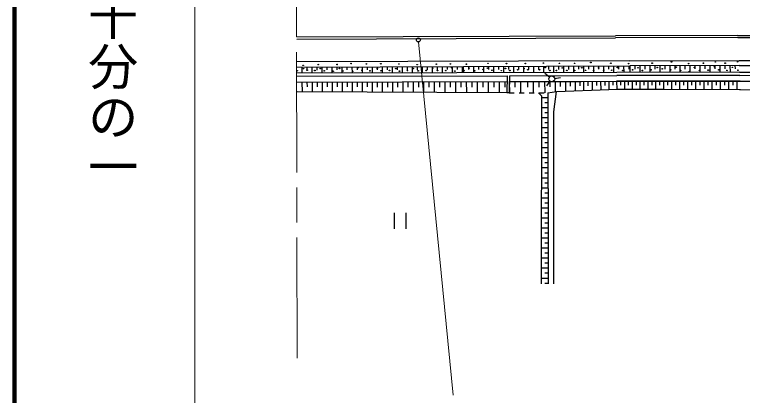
# Model space of a CAD drawing. Units: millimetres, scale not verified. Extents: x 40000 to 680000, y 20000 to 380000.
# Drawn here: x 40000 to 112636, y 240692 to 278655 of the extents above; entities that cross this region are included whole.
import ezdxf
from ezdxf.enums import TextEntityAlignment as Align

# ---------------------------------------------------------------- set-up
doc = ezdxf.new("R2010")
doc.units = ezdxf.units.MM
doc.header["$LTSCALE"] = 1000
doc.linetypes.add('CHAIN', pattern=[18.5, 12, -1.5, 3.5, -1.5])
for name, color, linetype, lineweight in [('M-BGD', 7, 'Continuous', 25), ('M-BMK', 2, 'CHAIN', 13), ('M-STR-STRC', 7, 'Continuous', 13), ('M-TTL', 2, 'Continuous', 140), ('M-TTL-BAND', 7, 'Continuous', 13)]:
    doc.layers.add(name, color=color, linetype=linetype, lineweight=lineweight)
doc.styles.add('@ＭＳ ゴシック', font='')
doc.styles.get('@ＭＳ ゴシック').set_extended_font_data('@MS Gothic')

msp = doc.modelspace()

# ---------------------------------------------------------------- linework, layer by layer
at = {"layer": 'M-BGD'}
for p, q in [((68153, 276420), (99967, 276540)), ((68154, 276220), (99968, 276340)), ((112160, 276584), (99967, 276540)), ((112171, 276385), (99968, 276340)), ((112160, 276584), (277151, 276660)), ((112171, 276385), (277151, 276410)), ((101375, 274043), (68169, 273932)), ((101375, 274043), (112295, 274082)), ((112295, 274082), (258503, 274246)), ((68173, 273426), (101393, 273535)), ((68673, 273428), (68675, 272821)), ((69173, 273430), (69174, 273126)), ((69673, 273431), (69675, 272823)), ((70173, 273433), (70174, 273129)), ((70673, 273435), (70675, 272825)), ((71173, 273436), (71174, 273131)), ((71673, 273438), (71675, 272827)), ((72173, 273440), (72174, 273134)), ((72673, 273441), (72675, 272830)), ((73173, 273443), (73174, 273137)), ((73673, 273444), (73675, 272832)), ((74173, 273446), (74174, 273139)), ((74673, 273448), (74675, 272834)), ((75173, 273449), (75174, 273142)), ((75673, 273451), (75675, 272836)), ((76173, 273453), (76174, 273145)), ((76673, 273454), (76675, 272838)), ((77173, 273456), (77174, 273148)), ((77673, 273457), (77675, 272840)), ((78173, 273459), (78174, 273150)), ((78673, 273461), (78675, 272842)), ((79172, 273462), (79174, 273153)), ((79672, 273464), (79675, 272845)), ((80172, 273466), (80174, 273156)), ((80672, 273467), (80675, 272847)), ((81172, 273469), (81173, 273158)), ((81672, 273470), (81675, 272849)), ((82172, 273472), (82173, 273161)), ((82672, 273474), (82675, 272851)), ((83172, 273475), (83173, 273164)), ((83672, 273477), (83675, 272853)), ((84172, 273479), (84173, 273166)), ((84672, 273480), (84675, 272855)), ((84783, 273481), (84785, 272856)), ((85283, 273482), (85284, 273169)), ((85783, 273484), (85785, 272858)), ((86283, 273485), (86284, 273172)), ((86783, 273487), (86785, 272860)), ((87283, 273489), (87284, 273175)), ((87783, 273490), (87785, 272862)), ((88283, 273492), (88284, 273177)), ((88783, 273494), (88785, 272864)), ((89283, 273495), (89284, 273180)), ((89783, 273497), (89785, 272866)), ((90283, 273498), (90284, 273183)), ((90783, 273500), (90785, 272868)), ((91283, 273502), (91284, 273186)), ((91783, 273503), (91785, 272871)), ((92283, 273505), (92284, 273188)), ((92783, 273507), (92785, 272873)), ((93283, 273508), (93284, 273191)), ((93783, 273510), (93785, 272875)), ((94283, 273511), (94284, 273194)), ((94783, 273513), (94785, 272877)), ((95283, 273515), (95284, 273196)), ((95783, 273516), (95785, 272879)), ((96283, 273518), (96284, 273199)), ((96783, 273520), (96785, 272881)), ((97283, 273521), (97284, 273202)), ((97783, 273523), (97785, 272883)), ((98283, 273524), (98284, 273204)), ((98783, 273526), (98785, 272886)), ((99283, 273528), (99284, 273207)), ((99783, 273529), (99785, 272888)), ((100283, 273531), (100284, 273210)), ((100783, 273533), (100785, 272890)), ((101283, 273534), (101284, 273212)), ((112322, 273576), (101393, 273535)), ((101393, 273535), (101396, 272891)), ((101893, 273536), (101895, 273214)), ((102393, 273538), (102396, 272893)), ((102893, 273540), (102895, 273217)), ((103393, 273542), (103396, 272895)), ((103893, 273544), (103895, 273220)), ((104393, 273546), (104396, 272897)), ((104893, 273548), (104895, 273223)), ((105393, 273550), (105396, 272899)), ((105893, 273551), (105895, 273226)), ((106393, 273553), (106396, 272901)), ((106893, 273555), (106895, 273228)), ((107393, 273557), (107396, 272903)), ((107893, 273559), (107895, 273231)), ((108393, 273561), (108396, 272905)), ((108893, 273563), (108895, 273234)), ((109393, 273565), (109396, 272907)), ((109893, 273566), (109895, 273237)), ((110393, 273568), (110396, 272909)), ((110893, 273570), (110895, 273240)), ((111393, 273572), (111396, 272911)), ((111893, 273574), (111895, 273243)), ((112322, 273576), (127723, 273614)), ((112358, 272912), (258436, 273246)), ((100117, 272888), (68177, 272820)), ((68179, 272502), (89155, 272546)), ((89155, 272546), (89122, 270859)), ((89385, 272546), (89352, 270858)), ((89385, 272546), (100118, 272568)), ((93372, 272422), (92903, 272775)), ((112358, 272912), (100117, 272888)), ((112375, 272593), (100118, 272568)), ((112375, 272593), (118301, 272662)), ((68183, 271919), (89144, 271979)), ((68683, 271920), (68685, 270967)), ((69183, 271922), (69184, 271443)), ((69683, 271923), (69685, 270962)), ((70183, 271925), (70184, 271442)), ((70683, 271926), (70685, 270956)), ((71183, 271927), (71184, 271441)), ((71683, 271929), (71685, 270951)), ((72183, 271930), (72184, 271439)), ((72683, 271932), (72685, 270946)), ((73183, 271933), (73184, 271438)), ((73683, 271935), (73685, 270940)), ((74183, 271936), (74184, 271437)), ((74683, 271938), (74685, 270935)), ((75184, 271939), (75185, 271436)), ((75685, 271940), (75688, 270930)), ((76190, 271942), (76192, 271435)), ((76695, 271943), (76698, 270925)), ((77205, 271945), (77206, 271433)), ((77714, 271946), (77717, 270919)), ((78228, 271948), (78229, 271432)), ((78741, 271949), (78744, 270914)), ((79259, 271951), (79260, 271431)), ((79777, 271952), (79780, 270908)), ((80298, 271954), (80300, 271430)), ((80820, 271955), (80823, 270903)), ((81347, 271957), (81348, 271428)), ((81873, 271958), (81876, 270897)), ((82403, 271960), (82405, 271427)), ((82934, 271961), (82937, 270892)), ((83468, 271963), (83470, 271426)), ((84003, 271964), (84006, 270886)), ((84542, 271966), (84544, 271425)), ((85082, 271968), (85085, 270880)), ((85625, 271969), (85627, 271423)), ((86169, 271971), (86172, 270875)), ((86717, 271972), (86718, 271422)), ((87265, 271974), (87268, 270869)), ((87817, 271975), (87819, 271421)), ((88370, 271977), (88373, 270863)), ((88926, 271979), (88928, 271419)), ((89374, 271980), (91184, 271985)), ((89374, 271980), (89377, 270858)), ((89935, 271982), (89937, 271418)), ((90496, 271983), (90499, 270852)), ((91184, 271985), (96539, 271997)), ((91196, 271985), (91197, 271417)), ((91767, 271986), (91769, 270845)), ((92333, 271988), (92334, 271416)), ((92900, 271989), (92902, 270856)), ((93430, 272012), (93078, 271543)), ((93417, 271990), (93418, 271439)), ((93897, 272287), (94478, 272370)), ((93934, 271991), (93936, 270957)), ((94451, 271992), (94452, 271492)), ((94968, 271993), (94970, 271015)), ((95457, 271994), (95458, 271515)), ((95946, 271996), (95948, 271057)), ((96415, 271997), (96416, 271537)), ((96539, 271997), (100085, 272003)), ((96784, 271997), (96785, 271093)), ((97218, 271998), (97219, 271555)), ((97653, 271999), (97654, 271130)), ((98070, 272000), (98071, 271574)), ((98487, 272000), (98489, 271166)), ((98888, 272001), (98889, 271592)), ((99289, 272002), (99291, 271200)), ((99690, 272002), (99691, 271610)), ((112405, 272029), (100085, 272003)), ((100085, 272003), (112405, 272029)), ((100085, 272003), (100087, 271234)), ((100470, 272004), (100470, 271619)), ((100854, 272005), (100856, 271232)), ((101240, 272006), (101241, 271618)), ((101627, 272006), (101628, 271229)), ((102015, 272007), (102016, 271618)), ((102404, 272008), (102405, 271227)), ((102794, 272009), (102795, 271617)), ((103185, 272010), (103186, 271224)), ((103578, 272010), (103578, 271617)), ((103970, 272011), (103972, 271221)), ((104365, 272012), (104366, 271616)), ((104760, 272013), (104762, 271219)), ((105157, 272014), (105158, 271615)), ((105554, 272014), (105556, 271216)), ((105953, 272015), (105954, 271615)), ((106353, 272016), (106354, 271213)), ((106754, 272017), (106755, 271614)), ((107156, 272018), (107157, 271210)), ((107560, 272019), (107560, 271613)), ((107964, 272019), (107965, 271207)), ((108370, 272020), (108371, 271613)), ((108776, 272021), (108778, 271203)), ((109185, 272022), (109186, 271612)), ((109594, 272023), (109596, 271200)), ((110006, 272024), (110007, 271611)), ((110417, 272024), (110419, 271196)), ((110831, 272025), (110832, 271610)), ((111245, 272026), (111247, 271193)), ((111662, 272027), (111663, 271609)), ((112078, 272028), (112080, 271190)), ((112405, 272029), (172269, 271833)), ((89122, 270859), (68189, 270969)), ((93226, 270863), (94086, 270977)), ((93831, 268951), (94086, 270977)), ((94086, 270977), (99291, 271200)), ((99291, 271200), (100087, 271234)), ((100087, 271234), (104762, 271219)), ((104762, 271219), (112451, 271188)), ((112338, 271189), (112451, 271188)), ((112451, 271188), (141625, 270792)), ((89352, 270858), (89122, 270859)), ((89352, 270858), (89852, 270855)), ((90352, 270853), (90852, 270850)), ((91352, 270847), (91852, 270845)), ((92608, 270507), (92292, 270842)), ((92352, 270844), (92852, 270855)), ((92589, 251799), (92608, 270507)), ((93227, 270363), (92613, 270362)), ((93226, 270863), (93244, 251799)), ((93227, 269863), (92920, 269863)), ((93228, 269363), (92612, 269362)), ((93228, 268863), (92920, 268863)), ((93819, 251799), (93831, 268951)), ((93229, 268363), (92610, 268362)), ((93230, 267363), (92609, 267362)), ((93229, 267863), (92919, 267863)), ((93230, 266863), (92919, 266863)), ((93230, 266363), (92608, 266362)), ((93231, 265863), (92919, 265863)), ((93231, 265363), (92606, 265362)), ((93232, 264863), (92919, 264863)), ((93232, 264363), (92605, 264362)), ((93233, 263863), (92919, 263863)), ((93233, 263363), (92604, 263362)), ((93234, 262363), (92603, 262362)), ((93234, 262863), (92918, 262863)), ((93235, 261863), (92918, 261863)), ((93235, 261363), (92601, 261362)), ((93236, 260863), (92918, 260863)), ((93236, 260363), (92600, 260362)), ((93237, 259363), (92599, 259362)), ((93237, 259863), (92918, 259863)), ((77879, 258908), (77879, 257308)), ((79079, 257308), (79079, 258908)), ((93237, 258863), (92918, 258863)), ((93238, 258363), (92597, 258362)), ((93238, 257863), (92918, 257863)), ((93239, 257363), (92596, 257362)), ((93239, 256863), (92917, 256863)), ((93240, 256363), (92595, 256362)), ((93240, 255863), (92917, 255863)), ((93241, 255363), (92594, 255362)), ((93242, 254363), (92592, 254362)), ((93241, 254863), (92917, 254863)), ((93242, 253863), (92917, 253863)), ((93243, 253363), (92591, 253362)), ((93243, 252863), (92917, 252863)), ((93244, 252363), (92590, 252362)), ((93244, 251863), (92917, 251863))]:
    msp.add_line(p, q, dxfattribs=at)
for centre, radius in [((80300, 276133), 200), ((92774, 273822), 31.3), ((92774, 273822), 25), ((92774, 273822), 18.8), ((97502, 273880), 31.3), ((97502, 273880), 25), ((97502, 273880), 18.8), ((97502, 273880), 12.5), ((97502, 273880), 6.3), ((103623, 273809), 31.3), ((105557, 273940), 31.3), ((105557, 273940), 25), ((105557, 273940), 18.8), ((105557, 273940), 12.5), ((105557, 273940), 6.3), ((108738, 273813), 31.3), ((109933, 273929), 31.3), ((109933, 273929), 25), ((109933, 273929), 18.8), ((109933, 273929), 12.5), ((109933, 273929), 6.3), ((110908, 273814), 31.3), ((112153, 273955), 31.3), ((112153, 273955), 25), ((112153, 273955), 18.8), ((112153, 273955), 12.5), ((112153, 273955), 6.3), ((68799, 273597), 31.3), ((68799, 273597), 25), ((68799, 273597), 18.8), ((68799, 273597), 12.5), ((68799, 273597), 6.3), ((68838, 273262), 31.3), ((68838, 273262), 25), ((68838, 273262), 18.8), ((68838, 273262), 12.5), ((68838, 273262), 6.3), ((69198, 273115), 31.3), ((69198, 273115), 25), ((69198, 273115), 18.8), ((69198, 273115), 12.5), ((69198, 273115), 6.3), ((69967, 273083), 31.3), ((70307, 273667), 31.3), ((70307, 273667), 25), ((70307, 273667), 18.8), ((70307, 273667), 12.5), ((70307, 273667), 6.3), ((70507, 273273), 31.3), ((70507, 273273), 25), ((70507, 273273), 18.8), ((70507, 273273), 12.5), ((70507, 273273), 6.3), ((72185, 273681), 31.3), ((72185, 273681), 25), ((72185, 273681), 18.8), ((72185, 273681), 12.5), ((72185, 273681), 6.3), ((72430, 273291), 31.3), ((72430, 273291), 25), ((72430, 273291), 18.8), ((72430, 273291), 12.5), ((72430, 273291), 6.3), ((73583, 273771), 31.3), ((73583, 273771), 25), ((73583, 273771), 18.8), ((73583, 273771), 12.5), ((73583, 273771), 6.3), ((74262, 273353), 31.3), ((74262, 273353), 25), ((74262, 273353), 18.8), ((74262, 273353), 12.5), ((74262, 273353), 6.3), ((74666, 273099), 31.3), ((74666, 273099), 25), ((74666, 273099), 18.8), ((75107, 273734), 31.3), ((75107, 273734), 25), ((75107, 273734), 18.8), ((75107, 273734), 12.5), ((75107, 273734), 6.3), ((76197, 273288), 31.3), ((76197, 273288), 25), ((76197, 273288), 18.8), ((76197, 273288), 12.5), ((76197, 273288), 6.3), ((76549, 273759), 31.3), ((76549, 273759), 25), ((76549, 273759), 18.8), ((76549, 273759), 12.5), ((76549, 273759), 6.3), ((77414, 273093), 31.3), ((77414, 273093), 25), ((78041, 273267), 31.3), ((78041, 273267), 25), ((78041, 273267), 18.8), ((78041, 273267), 12.5), ((78041, 273267), 6.3), ((78362, 273727), 31.3), ((78362, 273727), 25), ((78362, 273727), 18.8), ((78362, 273727), 12.5), ((78362, 273727), 6.3), ((79794, 273289), 31.3), ((79794, 273289), 25), ((79794, 273289), 18.8), ((79794, 273289), 12.5), ((79794, 273289), 6.3), ((80179, 273660), 31.3), ((80179, 273660), 25), ((80179, 273660), 18.8), ((80179, 273660), 12.5), ((80179, 273660), 6.3), ((81717, 273308), 31.3), ((81717, 273308), 25), ((81717, 273308), 18.8), ((81717, 273308), 12.5), ((81717, 273308), 6.3), ((82088, 273714), 31.3), ((82088, 273714), 25), ((82088, 273714), 18.8), ((82088, 273714), 12.5), ((82088, 273714), 6.3), ((83495, 273733), 31.3), ((83495, 273733), 25), ((83495, 273733), 18.8), ((83495, 273733), 12.5), ((83495, 273733), 6.3), ((83636, 273354), 31.3), ((83636, 273354), 25), ((83636, 273354), 18.8), ((83636, 273354), 12.5), ((83636, 273354), 6.3), ((85089, 273707), 31.3), ((85089, 273707), 25), ((85089, 273707), 18.8), ((85089, 273707), 12.5), ((85089, 273707), 6.3), ((85341, 273313), 31.3), ((85341, 273313), 25), ((85341, 273313), 18.8), ((85341, 273313), 12.5), ((85341, 273313), 6.3), ((86748, 273173), 31.3), ((86748, 273173), 25), ((86748, 273173), 18.8), ((86748, 273173), 12.5), ((86748, 273173), 6.3), ((87181, 273320), 31.3), ((87181, 273320), 25), ((87181, 273320), 18.8), ((87181, 273320), 12.5), ((87181, 273320), 6.3), ((87246, 273796), 31.3), ((87246, 273796), 25), ((87246, 273796), 18.8), ((87246, 273796), 12.5), ((87246, 273796), 6.3), ((87637, 273101), 31.3), ((87637, 273101), 25), ((87637, 273101), 18.8), ((87637, 273101), 12.5), ((88997, 273294), 31.3), ((88997, 273294), 25), ((88997, 273294), 18.8), ((88997, 273294), 12.5), ((88997, 273294), 6.3), ((89094, 273770), 31.3), ((89094, 273770), 25), ((89094, 273770), 18.8), ((89094, 273770), 12.5), ((89094, 273770), 6.3), ((90206, 273155), 31.3), ((90206, 273155), 25), ((90206, 273155), 18.8), ((90206, 273155), 12.5), ((90206, 273155), 6.3), ((90841, 273273), 31.3), ((90841, 273273), 25), ((90841, 273273), 18.8), ((90841, 273273), 12.5), ((90841, 273273), 6.3), ((90972, 273783), 31.3), ((90972, 273783), 25), ((90972, 273783), 18.8), ((90972, 273783), 12.5), ((90972, 273783), 6.3), ((91225, 273158), 31.3), ((91225, 273158), 25), ((91225, 273158), 18.8), ((91225, 273158), 12.5), ((91225, 273158), 6.3), ((92387, 273153), 31.3), ((92387, 273153), 25), ((92387, 273153), 18.8), ((92387, 273153), 12.5), ((92387, 273153), 6.3), ((92774, 273822), 12.5), ((92774, 273822), 6.3), ((92950, 273375), 31.3), ((92950, 273375), 25), ((92950, 273375), 18.8), ((92950, 273375), 12.5), ((92950, 273375), 6.3), ((94369, 273796), 31.3), ((94369, 273796), 25), ((94369, 273796), 18.8), ((94369, 273796), 12.5), ((94369, 273796), 6.3), ((94655, 273334), 31.3), ((94655, 273334), 25), ((94655, 273334), 18.8), ((94655, 273334), 12.5), ((94655, 273334), 6.3), ((95115, 273088), 31.3), ((95880, 273083), 31.3), ((95888, 273795), 31.3), ((95888, 273795), 25), ((95888, 273795), 18.8), ((95888, 273795), 12.5), ((95888, 273795), 6.3), ((96606, 273356), 31.3), ((96606, 273356), 25), ((96606, 273356), 18.8), ((96606, 273356), 12.5), ((96606, 273356), 6.3), ((96983, 273098), 31.3), ((96983, 273098), 25), ((96983, 273098), 18.8), ((98279, 273339), 31.3), ((98279, 273339), 25), ((98279, 273339), 18.8), ((98279, 273339), 12.5), ((98279, 273339), 6.3), ((98795, 273101), 31.3), ((98795, 273101), 25), ((98795, 273101), 18.8), ((98795, 273101), 12.5), ((99502, 273802), 31.3), ((99502, 273802), 25), ((99502, 273802), 18.8), ((99502, 273802), 12.5), ((99502, 273802), 6.3), ((99588, 273100), 31.3), ((99588, 273100), 25), ((99588, 273100), 18.8), ((100171, 273381), 31.3), ((100171, 273381), 25), ((100171, 273381), 18.8), ((100171, 273381), 12.5), ((100171, 273381), 6.3), ((100694, 273087), 31.3), ((101279, 273765), 31.3), ((101279, 273765), 25), ((101279, 273765), 18.8), ((101279, 273765), 12.5), ((101279, 273765), 6.3), ((101677, 273142), 31.3), ((101677, 273142), 25), ((101677, 273142), 18.8), ((101677, 273142), 12.5), ((101677, 273142), 6.3), ((102213, 273360), 31.3), ((102213, 273360), 25), ((102213, 273360), 18.8), ((102213, 273360), 12.5), ((102213, 273360), 6.3), ((102649, 273082), 31.3), ((103517, 273149), 31.3), ((103517, 273149), 25), ((103517, 273149), 18.8), ((103517, 273149), 12.5), ((103517, 273149), 6.3), ((103623, 273809), 25), ((103623, 273809), 18.8), ((103623, 273809), 12.5), ((103623, 273809), 6.3), ((104136, 273378), 31.3), ((104136, 273378), 25), ((104136, 273378), 18.8), ((104136, 273378), 12.5), ((104136, 273378), 6.3), ((104636, 273251), 31.3), ((104636, 273251), 25), ((104636, 273251), 18.8), ((104636, 273251), 12.5), ((104636, 273251), 6.3), ((105472, 273143), 31.3), ((105472, 273143), 25), ((105472, 273143), 18.8), ((105472, 273143), 12.5), ((105472, 273143), 6.3), ((106028, 273420), 31.3), ((106028, 273420), 25), ((106028, 273420), 18.8), ((106028, 273420), 12.5), ((106028, 273420), 6.3), ((106471, 273087), 31.3), ((107263, 273766), 31.3), ((107263, 273766), 25), ((107263, 273766), 18.8), ((107263, 273766), 12.5), ((107263, 273766), 6.3), ((107848, 273368), 31.3), ((107848, 273368), 25), ((107848, 273368), 18.8), ((107848, 273368), 12.5), ((107848, 273368), 6.3), ((108339, 273098), 31.3), ((108339, 273098), 25), ((108339, 273098), 18.8), ((108738, 273813), 25), ((108738, 273813), 18.8), ((108738, 273813), 12.5), ((108738, 273813), 6.3), ((109215, 273109), 31.3), ((109215, 273109), 25), ((109215, 273109), 18.8), ((109215, 273109), 12.5), ((109215, 273109), 6.3), ((109846, 273453), 31.3), ((109846, 273453), 25), ((109846, 273453), 18.8), ((109846, 273453), 12.5), ((109846, 273453), 6.3), ((110286, 273148), 31.3), ((110286, 273148), 25), ((110286, 273148), 18.8), ((110286, 273148), 12.5), ((110286, 273148), 6.3), ((110908, 273814), 25), ((110908, 273814), 18.8), ((110908, 273814), 12.5), ((110908, 273814), 6.3), ((111087, 273092), 31.3), ((111087, 273092), 25), ((111638, 273397), 31.3), ((111638, 273397), 25), ((111638, 273397), 18.8), ((111638, 273397), 12.5), ((111638, 273397), 6.3), ((112189, 273106), 31.3), ((112189, 273106), 25), ((112189, 273106), 18.8), ((112189, 273106), 12.5), ((68215, 273060), 31.3), ((68215, 273060), 25), ((68215, 273060), 18.8), ((68215, 273060), 12.5), ((68215, 273060), 6.3), ((69967, 273083), 25), ((69967, 273083), 18.8), ((69967, 273083), 12.5), ((69967, 273083), 6.3), ((70907, 273046), 31.3), ((70907, 273046), 25), ((70907, 273046), 18.8), ((70907, 273046), 12.5), ((70907, 273046), 6.3), ((71791, 273002), 31.3), ((71791, 273002), 25), ((71791, 273002), 18.8), ((71791, 273002), 12.5), ((71791, 273002), 6.3), ((72779, 273029), 31.3), ((72779, 273029), 25), ((72779, 273029), 18.8), ((72779, 273029), 12.5), ((72779, 273029), 6.3), ((73746, 272997), 31.3), ((73746, 272997), 25), ((73746, 272997), 18.8), ((73746, 272997), 12.5), ((73746, 272997), 6.3), ((74666, 273099), 12.5), ((74666, 273099), 6.3), ((75467, 273043), 31.3), ((75467, 273043), 25), ((75467, 273043), 18.8), ((75467, 273043), 12.5), ((75467, 273043), 6.3), ((76570, 273058), 31.3), ((76570, 273058), 25), ((76570, 273058), 18.8), ((76570, 273058), 12.5), ((76570, 273058), 6.3), ((77414, 273093), 18.8), ((77414, 273093), 12.5), ((77414, 273093), 6.3), ((78417, 273009), 31.3), ((78417, 273009), 25), ((78417, 273009), 18.8), ((78417, 273009), 12.5), ((78417, 273009), 6.3), ((79202, 273064), 31.3), ((79202, 273064), 25), ((79202, 273064), 18.8), ((79202, 273064), 12.5), ((79202, 273064), 6.3), ((80281, 273047), 31.3), ((80281, 273047), 25), ((80281, 273047), 18.8), ((80281, 273047), 12.5), ((80281, 273047), 6.3), ((81070, 273074), 31.3), ((81070, 273074), 25), ((81070, 273074), 18.8), ((81070, 273074), 12.5), ((81070, 273074), 6.3), ((82204, 273066), 31.3), ((82204, 273066), 25), ((82204, 273066), 18.8), ((82204, 273066), 12.5), ((82204, 273066), 6.3), ((83025, 273069), 31.3), ((83025, 273069), 25), ((83025, 273069), 18.8), ((83025, 273069), 12.5), ((83025, 273069), 6.3), ((83937, 273028), 31.3), ((83937, 273028), 25), ((83937, 273028), 18.8), ((83937, 273028), 12.5), ((83937, 273028), 6.3), ((84837, 273071), 31.3), ((84837, 273071), 25), ((84837, 273071), 18.8), ((84837, 273071), 12.5), ((84837, 273071), 6.3), ((85916, 273055), 31.3), ((85916, 273055), 25), ((85916, 273055), 18.8), ((85916, 273055), 12.5), ((85916, 273055), 6.3), ((87637, 273101), 6.3), ((88576, 273065), 31.3), ((88576, 273065), 25), ((88576, 273065), 18.8), ((88576, 273065), 12.5), ((88576, 273065), 6.3), ((89425, 273072), 31.3), ((89425, 273072), 25), ((89425, 273072), 18.8), ((89425, 273072), 12.5), ((89425, 273072), 6.3), ((93607, 272246), 293), ((93418, 273073), 31.3), ((93418, 273073), 25), ((93418, 273073), 18.8), ((93418, 273073), 12.5), ((93418, 273073), 6.3), ((94068, 273080), 31.3), ((94068, 273080), 25), ((94068, 273080), 18.8), ((94068, 273080), 12.5), ((94068, 273080), 6.3), ((95115, 273088), 25), ((95115, 273088), 18.8), ((95115, 273088), 12.5), ((95115, 273088), 6.3), ((95880, 273083), 25), ((95880, 273083), 18.8), ((95880, 273083), 12.5), ((95880, 273083), 6.3), ((96983, 273098), 12.5), ((96983, 273098), 6.3), ((97780, 273070), 31.3), ((97780, 273070), 25), ((97780, 273070), 18.8), ((97780, 273070), 12.5), ((97780, 273070), 6.3), ((98795, 273101), 6.3), ((99588, 273100), 12.5), ((99588, 273100), 6.3), ((100694, 273087), 25), ((100694, 273087), 18.8), ((100694, 273087), 12.5), ((100694, 273087), 6.3), ((102649, 273082), 25), ((102649, 273082), 18.8), ((102649, 273082), 12.5), ((102649, 273082), 6.3), ((106471, 273087), 25), ((106471, 273087), 18.8), ((106471, 273087), 12.5), ((106471, 273087), 6.3), ((107336, 272983), 31.3), ((107336, 272983), 25), ((107336, 272983), 18.8), ((107336, 272983), 12.5), ((107336, 272983), 6.3), ((108339, 273098), 12.5), ((108339, 273098), 6.3), ((111087, 273092), 18.8), ((111087, 273092), 12.5), ((111087, 273092), 6.3), ((112189, 273106), 6.3)]:
    msp.add_circle(centre, radius, dxfattribs=at)
at = {"layer": 'M-BMK'}
msp.add_line((68212, 244420), (68131, 279420), dxfattribs=at)
at = {"layer": 'M-STR-STRC'}
msp.add_line((83769, 240713), (80316, 275933), dxfattribs=at)
at = {"layer": 'M-TTL'}
msp.add_line((40000, 380000), (40000, 20000), dxfattribs=at)
at = {"layer": 'M-TTL-BAND'}
msp.add_line((58000, 370000), (58000, 20000), dxfattribs=at)

# ---------------------------------------------------------------- texts
at = {"layer": 'M-TTL-BAND', "style": '@ＭＳ ゴシック'}
msp.add_text('縮尺千分の一', height=3666, rotation=270, dxfattribs=at).set_placement((49777, 261030), align=Align.MIDDLE_RIGHT)

doc.saveas('drawing.dxf')
